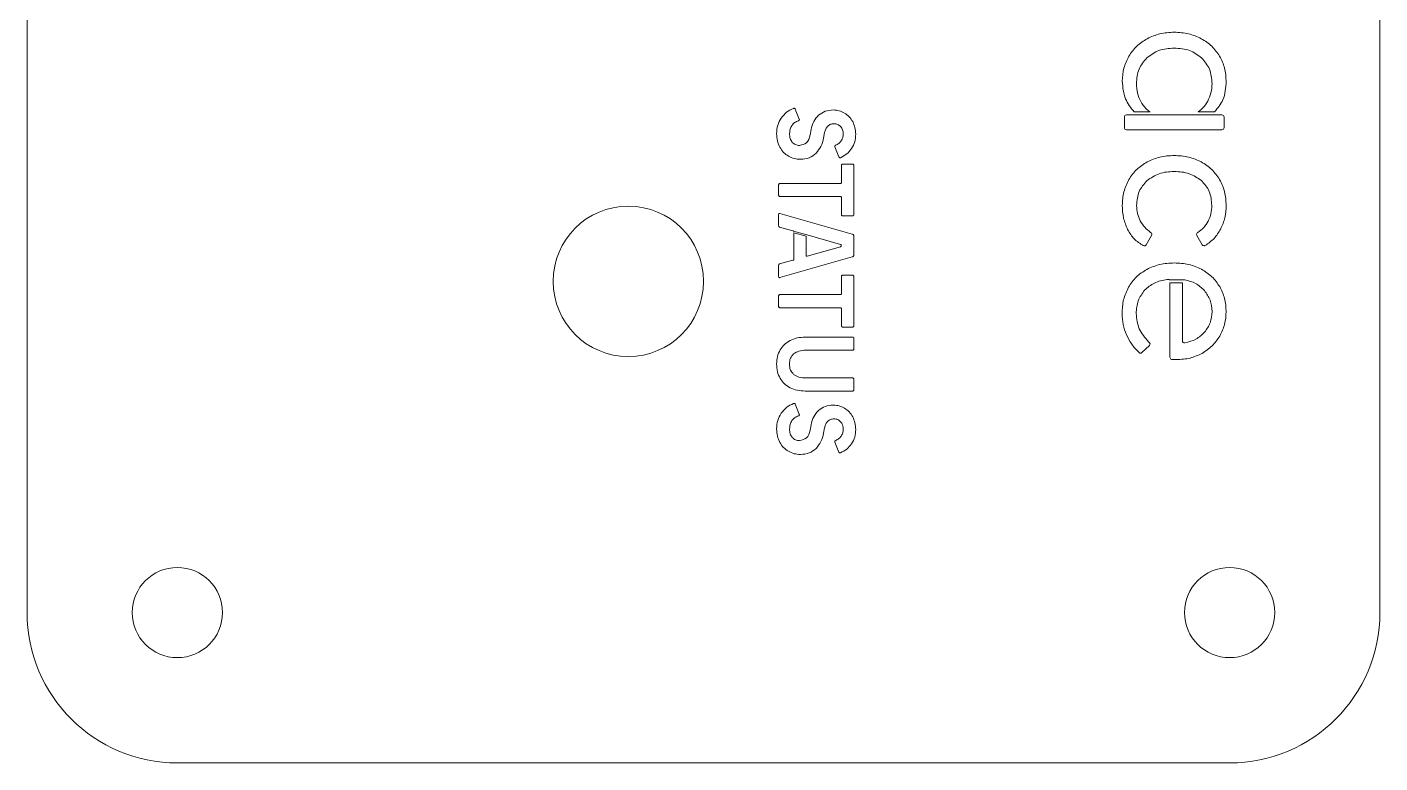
# Model space of a CAD drawing. Header units: millimetres. Extents: x 102.7 to 194.7, y 56.5 to 153.8.
# Drawn here: x 102.7 to 147.7, y 56.46 to 80.92 of the extents above; entities that cross this region are included whole.
import ezdxf

# ---------------------------------------------------------------- set-up
doc = ezdxf.new("R2010")
doc.units = ezdxf.units.MM
doc.header["$MEASUREMENT"] = 0
doc.layers.add('Engravings', color=7, linetype='Continuous', lineweight=0)
doc.layers.add('Outlines', color=7, linetype='Continuous', lineweight=0)

# ---------------------------------------------------------------- blocks, each defined once
blk = doc.blocks.new('Block_3')
at = {"layer": 'Engravings', "color": 18, "lineweight": 0, "true_color": 0x000000}
for points, knots in [([(139.517, 78.107), (139.517, 78.107), (140.051, 78.107), (140.051, 78.107), (139.999, 78.14), (139.949, 78.175), (139.907, 78.217), (139.84, 78.283), (139.789, 78.364), (139.739, 78.446), (139.697, 78.538), (139.655, 78.631), (139.632, 78.728), (139.606, 78.83), (139.601, 78.938), (139.596, 79.046), (139.608, 79.212), (139.621, 79.378), (139.682, 79.523), (139.74, 79.661), (139.841, 79.78), (139.942, 79.899), (140.071, 79.994), (140.2, 80.089), (140.343, 80.143), (140.501, 80.203), (140.677, 80.213), (140.853, 80.224), (141.029, 80.213), (141.205, 80.203), (141.363, 80.143), (141.506, 80.089), (141.635, 79.994), (141.764, 79.899), (141.865, 79.78), (141.966, 79.661), (142.023, 79.523), (142.085, 79.378), (142.097, 79.212), (142.11, 79.046), (142.105, 78.94), (142.099, 78.835), (142.074, 78.734), (142.051, 78.639), (142.009, 78.547), (141.967, 78.456), (141.916, 78.375), (141.865, 78.294), (141.799, 78.227), (141.755, 78.182), (141.703, 78.144), (141.65, 78.107), (141.65, 78.107), (142.192, 78.107), (142.192, 78.107), (142.302, 78.232), (142.407, 78.36), (142.471, 78.505), (142.553, 78.692), (142.567, 78.908), (142.581, 79.124), (142.573, 79.272), (142.565, 79.42), (142.527, 79.56), (142.491, 79.696), (142.427, 79.824), (142.364, 79.953), (142.283, 80.07), (142.203, 80.188), (142.102, 80.285), (141.999, 80.384), (141.876, 80.461), (141.753, 80.538), (141.615, 80.601), (141.476, 80.663), (141.332, 80.699), (141.177, 80.737), (141.015, 80.745), (140.853, 80.753), (140.691, 80.745), (140.529, 80.737), (140.374, 80.699), (140.23, 80.663), (140.091, 80.601), (139.953, 80.538), (139.83, 80.461), (139.706, 80.384), (139.604, 80.285), (139.503, 80.188), (139.423, 80.07), (139.342, 79.953), (139.279, 79.824), (139.215, 79.696), (139.179, 79.56), (139.141, 79.42), (139.133, 79.272), (139.124, 79.124), (139.142, 78.921), (139.161, 78.717), (139.235, 78.537), (139.299, 78.381), (139.406, 78.243), (139.517, 78.107)], [0, 0, 0, 0, 1, 1, 1, 2, 2, 2, 3, 3, 3, 4, 4, 4, 5, 5, 5, 6, 6, 6, 7, 7, 7, 8, 8, 8, 9, 9, 9, 10, 10, 10, 11, 11, 11, 12, 12, 12, 13, 13, 13, 14, 14, 14, 15, 15, 15, 16, 16, 16, 17, 17, 17, 18, 18, 18, 19, 19, 19, 20, 20, 20, 21, 21, 21, 22, 22, 22, 23, 23, 23, 24, 24, 24, 25, 25, 25, 26, 26, 26, 27, 27, 27, 28, 28, 28, 29, 29, 29, 30, 30, 30, 31, 31, 31, 32, 32, 32, 33, 33, 33, 34, 34, 34, 34]), ([(142.439, 78.003), (142.439, 78.003), (142.16, 78.003), (142.16, 78.003), (142.154, 78.003), (142.147, 78.003), (142.142, 78.006), (142.142, 78.006), (142.142, 78.007), (142.142, 78.007), (142.142, 78.007), (139.564, 78.007), (139.564, 78.007), (139.564, 78.007), (139.564, 78.006), (139.564, 78.006), (139.559, 78.003), (139.552, 78.003), (139.546, 78.003), (139.546, 78.003), (139.267, 78.003), (139.267, 78.003), (139.246, 78), (139.226, 77.997), (139.214, 77.985), (139.202, 77.973), (139.199, 77.952), (139.196, 77.931), (139.196, 77.931), (139.196, 77.581), (139.196, 77.581), (139.199, 77.561), (139.202, 77.54), (139.214, 77.528), (139.226, 77.516), (139.246, 77.513), (139.267, 77.51), (139.267, 77.51), (142.439, 77.51), (142.439, 77.51), (142.459, 77.513), (142.48, 77.516), (142.492, 77.528), (142.504, 77.54), (142.507, 77.561), (142.51, 77.581), (142.51, 77.581), (142.51, 77.931), (142.51, 77.931), (142.507, 77.952), (142.504, 77.973), (142.492, 77.985), (142.48, 77.997), (142.459, 78), (142.439, 78.003)], [0, 0, 0, 0, 1, 1, 1, 2, 2, 2, 3, 3, 3, 4, 4, 4, 5, 5, 5, 6, 6, 6, 7, 7, 7, 8, 8, 8, 9, 9, 9, 10, 10, 10, 11, 11, 11, 12, 12, 12, 13, 13, 13, 14, 14, 14, 15, 15, 15, 16, 16, 16, 17, 17, 17, 18, 18, 18, 18])]:
    blk.add_open_spline(points, degree=3, knots=knots, dxfattribs=at)

msp = doc.modelspace()

# ---------------------------------------------------------------- linework, layer by layer
at = {"layer": 'Engravings', "color": 18, "lineweight": 0, "true_color": 0x000000}
for points, knots in [([(128.939, 76.729), (128.997, 76.802), (129.056, 76.874), (129.098, 76.956), (129.141, 77.041), (129.165, 77.136), (129.189, 77.231), (129.189, 77.231), (129.221, 77.413), (129.221, 77.413), (129.231, 77.457), (129.242, 77.501), (129.263, 77.54), (129.281, 77.573), (129.306, 77.603), (129.332, 77.633), (129.361, 77.655), (129.39, 77.678), (129.423, 77.691), (129.456, 77.704), (129.494, 77.707), (129.532, 77.71), (129.575, 77.706), (129.618, 77.703), (129.656, 77.687), (129.692, 77.671), (129.724, 77.644), (129.757, 77.617), (129.783, 77.582), (129.809, 77.546), (129.823, 77.507), (129.84, 77.463), (129.843, 77.413), (129.846, 77.363), (129.843, 77.323), (129.84, 77.283), (129.828, 77.245), (129.817, 77.208), (129.796, 77.174), (129.776, 77.14), (129.751, 77.109), (129.725, 77.078), (129.694, 77.054), (129.663, 77.029), (129.626, 77.01), (129.589, 76.992), (129.581, 76.988), (129.574, 76.985), (129.57, 76.979), (129.566, 76.973), (129.565, 76.967), (129.564, 76.96), (129.564, 76.956), (129.564, 76.951), (129.565, 76.947), (129.565, 76.944), (129.566, 76.941), (129.567, 76.938), (129.567, 76.938), (129.699, 76.606), (129.699, 76.606), (129.703, 76.598), (129.707, 76.59), (129.714, 76.585), (129.719, 76.581), (129.727, 76.579), (129.735, 76.578), (129.738, 76.578), (129.742, 76.578), (129.745, 76.579), (129.748, 76.579), (129.75, 76.58), (129.753, 76.581), (129.826, 76.619), (129.899, 76.656), (129.961, 76.707), (130.022, 76.758), (130.073, 76.821), (130.123, 76.885), (130.163, 76.957), (130.203, 77.029), (130.226, 77.105), (130.25, 77.186), (130.255, 77.273), (130.26, 77.36), (130.256, 77.435), (130.253, 77.511), (130.235, 77.583), (130.218, 77.65), (130.188, 77.715), (130.158, 77.779), (130.122, 77.837), (130.086, 77.895), (130.04, 77.943), (129.995, 77.99), (129.941, 78.027), (129.887, 78.065), (129.829, 78.095), (129.771, 78.125), (129.71, 78.142), (129.648, 78.159), (129.583, 78.163), (129.517, 78.167), (129.424, 78.161), (129.33, 78.154), (129.246, 78.123), (129.167, 78.093), (129.095, 78.042), (129.024, 77.99), (128.965, 77.924), (128.905, 77.858), (128.864, 77.783), (128.819, 77.701), (128.797, 77.607), (128.774, 77.513), (128.774, 77.513), (128.742, 77.335), (128.742, 77.335), (128.715, 77.234), (128.687, 77.133), (128.62, 77.075), (128.562, 77.025), (128.475, 77.007), (128.389, 76.988), (128.342, 76.992), (128.295, 76.996), (128.254, 77.014), (128.215, 77.031), (128.182, 77.061), (128.149, 77.09), (128.123, 77.13), (128.097, 77.17), (128.082, 77.214), (128.064, 77.266), (128.062, 77.324), (128.06, 77.381), (128.063, 77.431), (128.065, 77.481), (128.079, 77.527), (128.091, 77.57), (128.113, 77.611), (128.135, 77.651), (128.164, 77.686), (128.193, 77.721), (128.228, 77.747), (128.266, 77.775), (128.311, 77.792), (128.357, 77.81), (128.365, 77.813), (128.373, 77.816), (128.378, 77.822), (128.383, 77.828), (128.384, 77.837), (128.385, 77.846), (128.385, 77.849), (128.385, 77.852), (128.384, 77.855), (128.384, 77.858), (128.383, 77.861), (128.382, 77.863), (128.382, 77.863), (128.246, 78.196), (128.246, 78.196), (128.242, 78.204), (128.238, 78.212), (128.232, 78.217), (128.226, 78.221), (128.218, 78.223), (128.21, 78.224), (128.207, 78.224), (128.203, 78.224), (128.2, 78.223), (128.198, 78.223), (128.195, 78.222), (128.192, 78.221), (128.109, 78.183), (128.026, 78.145), (127.957, 78.09), (127.889, 78.036), (127.833, 77.967), (127.778, 77.897), (127.734, 77.819), (127.69, 77.741), (127.665, 77.657), (127.639, 77.569), (127.634, 77.475), (127.628, 77.381), (127.632, 77.299), (127.635, 77.216), (127.655, 77.138), (127.673, 77.065), (127.704, 76.997), (127.735, 76.928), (127.773, 76.867), (127.812, 76.807), (127.861, 76.757), (127.908, 76.709), (127.965, 76.67), (128.023, 76.631), (128.085, 76.601), (128.147, 76.571), (128.212, 76.554), (128.279, 76.536), (128.35, 76.532), (128.421, 76.528), (128.522, 76.535), (128.623, 76.541), (128.713, 76.578), (128.795, 76.612), (128.867, 76.671), (128.939, 76.729)], [0, 0, 0, 0, 1, 1, 1, 2, 2, 2, 3, 3, 3, 4, 4, 4, 5, 5, 5, 6, 6, 6, 7, 7, 7, 8, 8, 8, 9, 9, 9, 10, 10, 10, 11, 11, 11, 12, 12, 12, 13, 13, 13, 14, 14, 14, 15, 15, 15, 16, 16, 16, 17, 17, 17, 18, 18, 18, 19, 19, 19, 20, 20, 20, 21, 21, 21, 22, 22, 22, 23, 23, 23, 24, 24, 24, 25, 25, 25, 26, 26, 26, 27, 27, 27, 28, 28, 28, 29, 29, 29, 30, 30, 30, 31, 31, 31, 32, 32, 32, 33, 33, 33, 34, 34, 34, 35, 35, 35, 36, 36, 36, 37, 37, 37, 38, 38, 38, 39, 39, 39, 40, 40, 40, 41, 41, 41, 42, 42, 42, 43, 43, 43, 44, 44, 44, 45, 45, 45, 46, 46, 46, 47, 47, 47, 48, 48, 48, 49, 49, 49, 50, 50, 50, 51, 51, 51, 52, 52, 52, 53, 53, 53, 54, 54, 54, 55, 55, 55, 56, 56, 56, 57, 57, 57, 58, 58, 58, 59, 59, 59, 60, 60, 60, 61, 61, 61, 62, 62, 62, 63, 63, 63, 64, 64, 64, 65, 65, 65, 66, 66, 66, 67, 67, 67, 68, 68, 68, 69, 69, 69, 70, 70, 70, 70]), ([(139.303, 74.192), (139.369, 74.08), (139.434, 73.968), (139.523, 73.879), (139.609, 73.792), (139.717, 73.726), (139.824, 73.66), (139.845, 73.654), (139.865, 73.648), (139.882, 73.653), (139.898, 73.658), (139.911, 73.673), (139.924, 73.688), (139.924, 73.688), (140.096, 73.996), (140.096, 73.996), (140.103, 74.014), (140.11, 74.033), (140.107, 74.049), (140.102, 74.067), (140.085, 74.081), (140.067, 74.096), (139.998, 74.149), (139.928, 74.202), (139.871, 74.266), (139.814, 74.33), (139.769, 74.404), (139.724, 74.478), (139.689, 74.558), (139.654, 74.639), (139.633, 74.723), (139.612, 74.811), (139.608, 74.904), (139.603, 74.996), (139.616, 75.157), (139.628, 75.318), (139.69, 75.458), (139.747, 75.59), (139.848, 75.704), (139.949, 75.817), (140.078, 75.907), (140.207, 75.996), (140.348, 76.047), (140.506, 76.104), (140.679, 76.114), (140.853, 76.124), (141.027, 76.114), (141.2, 76.104), (141.357, 76.047), (141.499, 75.996), (141.628, 75.907), (141.757, 75.817), (141.858, 75.704), (141.959, 75.59), (142.016, 75.458), (142.078, 75.318), (142.09, 75.157), (142.103, 74.996), (142.098, 74.901), (142.094, 74.807), (142.073, 74.717), (142.052, 74.631), (142.017, 74.549), (141.982, 74.467), (141.937, 74.393), (141.893, 74.318), (141.835, 74.256), (141.778, 74.195), (141.708, 74.145), (141.639, 74.096), (141.626, 74.085), (141.614, 74.075), (141.607, 74.062), (141.601, 74.053), (141.599, 74.042), (141.596, 74.031), (141.596, 74.031), (141.61, 73.996), (141.61, 73.996), (141.61, 73.996), (141.782, 73.688), (141.782, 73.688), (141.79, 73.678), (141.798, 73.668), (141.808, 73.662), (141.819, 73.656), (141.832, 73.654), (141.846, 73.653), (141.852, 73.653), (141.859, 73.653), (141.865, 73.655), (141.871, 73.656), (141.876, 73.658), (141.882, 73.66), (141.987, 73.733), (142.093, 73.807), (142.179, 73.898), (142.266, 73.991), (142.333, 74.102), (142.399, 74.213), (142.452, 74.336), (142.506, 74.458), (142.536, 74.586), (142.568, 74.719), (142.575, 74.857), (142.581, 74.996), (142.573, 75.149), (142.565, 75.303), (142.527, 75.449), (142.491, 75.588), (142.427, 75.721), (142.364, 75.853), (142.283, 75.972), (142.203, 76.092), (142.102, 76.189), (142, 76.288), (141.876, 76.365), (141.753, 76.442), (141.615, 76.503), (141.476, 76.565), (141.332, 76.6), (141.177, 76.638), (141.015, 76.645), (140.853, 76.653), (140.691, 76.645), (140.529, 76.638), (140.374, 76.6), (140.23, 76.565), (140.091, 76.503), (139.953, 76.442), (139.829, 76.365), (139.706, 76.288), (139.604, 76.189), (139.503, 76.092), (139.422, 75.972), (139.342, 75.853), (139.279, 75.721), (139.215, 75.588), (139.179, 75.449), (139.141, 75.303), (139.133, 75.149), (139.124, 74.996), (139.131, 74.853), (139.138, 74.71), (139.169, 74.573), (139.199, 74.443), (139.251, 74.317), (139.303, 74.192)], [0, 0, 0, 0, 1, 1, 1, 2, 2, 2, 3, 3, 3, 4, 4, 4, 5, 5, 5, 6, 6, 6, 7, 7, 7, 8, 8, 8, 9, 9, 9, 10, 10, 10, 11, 11, 11, 12, 12, 12, 13, 13, 13, 14, 14, 14, 15, 15, 15, 16, 16, 16, 17, 17, 17, 18, 18, 18, 19, 19, 19, 20, 20, 20, 21, 21, 21, 22, 22, 22, 23, 23, 23, 24, 24, 24, 25, 25, 25, 26, 26, 26, 27, 27, 27, 28, 28, 28, 29, 29, 29, 30, 30, 30, 31, 31, 31, 32, 32, 32, 33, 33, 33, 34, 34, 34, 35, 35, 35, 36, 36, 36, 37, 37, 37, 38, 38, 38, 39, 39, 39, 40, 40, 40, 41, 41, 41, 42, 42, 42, 43, 43, 43, 44, 44, 44, 45, 45, 45, 46, 46, 46, 47, 47, 47, 48, 48, 48, 49, 49, 49, 49]), ([(129.824, 76.367), (129.819, 76.366), (129.813, 76.366), (129.808, 76.364), (129.803, 76.362), (129.798, 76.358), (129.794, 76.354), (129.79, 76.35), (129.787, 76.346), (129.785, 76.341), (129.783, 76.336), (129.782, 76.33), (129.782, 76.324), (129.782, 76.324), (129.782, 75.746), (129.782, 75.746), (129.781, 75.739), (129.78, 75.733), (129.776, 75.729), (129.773, 75.726), (129.766, 75.725), (129.76, 75.724), (129.76, 75.724), (127.739, 75.724), (127.739, 75.724), (127.733, 75.724), (127.727, 75.723), (127.722, 75.721), (127.717, 75.719), (127.713, 75.715), (127.708, 75.712), (127.705, 75.707), (127.701, 75.703), (127.699, 75.698), (127.697, 75.693), (127.696, 75.687), (127.696, 75.681), (127.696, 75.681), (127.696, 75.331), (127.696, 75.331), (127.696, 75.326), (127.697, 75.32), (127.699, 75.315), (127.701, 75.31), (127.705, 75.305), (127.708, 75.301), (127.713, 75.297), (127.717, 75.294), (127.722, 75.292), (127.727, 75.289), (127.733, 75.289), (127.739, 75.288), (127.739, 75.288), (129.76, 75.288), (129.76, 75.288), (129.766, 75.288), (129.773, 75.287), (129.776, 75.283), (129.78, 75.279), (129.781, 75.273), (129.782, 75.267), (129.782, 75.267), (129.782, 74.688), (129.782, 74.688), (129.782, 74.683), (129.783, 74.677), (129.785, 74.672), (129.787, 74.667), (129.79, 74.662), (129.794, 74.658), (129.798, 74.654), (129.803, 74.651), (129.808, 74.649), (129.813, 74.647), (129.819, 74.646), (129.824, 74.646), (129.824, 74.646), (130.153, 74.646), (130.153, 74.646), (130.159, 74.646), (130.164, 74.647), (130.169, 74.649), (130.174, 74.651), (130.179, 74.654), (130.183, 74.658), (130.187, 74.662), (130.191, 74.667), (130.193, 74.672), (130.195, 74.677), (130.195, 74.683), (130.196, 74.688), (130.196, 74.688), (130.196, 76.324), (130.196, 76.324), (130.195, 76.33), (130.195, 76.336), (130.193, 76.341), (130.191, 76.346), (130.187, 76.35), (130.183, 76.354), (130.179, 76.358), (130.174, 76.362), (130.169, 76.364), (130.164, 76.366), (130.159, 76.366), (130.153, 76.367), (130.153, 76.367), (129.824, 76.367), (129.824, 76.367)], [0, 0, 0, 0, 1, 1, 1, 2, 2, 2, 3, 3, 3, 4, 4, 4, 5, 5, 5, 6, 6, 6, 7, 7, 7, 8, 8, 8, 9, 9, 9, 10, 10, 10, 11, 11, 11, 12, 12, 12, 13, 13, 13, 14, 14, 14, 15, 15, 15, 16, 16, 16, 17, 17, 17, 18, 18, 18, 19, 19, 19, 20, 20, 20, 21, 21, 21, 22, 22, 22, 23, 23, 23, 24, 24, 24, 25, 25, 25, 26, 26, 26, 27, 27, 27, 28, 28, 28, 29, 29, 29, 30, 30, 30, 31, 31, 31, 32, 32, 32, 33, 33, 33, 34, 34, 34, 35, 35, 35, 36, 36, 36, 36]), ([(130.193, 73.996), (130.191, 74.003), (130.188, 74.009), (130.185, 74.015), (130.18, 74.02), (130.175, 74.025), (130.169, 74.029), (130.161, 74.034), (130.152, 74.036), (130.142, 74.038), (130.142, 74.038), (127.739, 74.728), (127.739, 74.728), (127.726, 74.729), (127.714, 74.73), (127.707, 74.724), (127.699, 74.718), (127.697, 74.705), (127.696, 74.692), (127.696, 74.692), (127.696, 74.321), (127.696, 74.321), (127.697, 74.31), (127.698, 74.299), (127.704, 74.291), (127.709, 74.284), (127.719, 74.279), (127.728, 74.274), (127.728, 74.274), (128.171, 74.149), (128.171, 74.149), (128.176, 74.147), (128.179, 74.144), (128.184, 74.141), (128.184, 74.141), (128.629, 74.016), (128.629, 74.016), (128.632, 74.016), (128.635, 74.017), (128.639, 74.017), (128.639, 74.017), (129.757, 73.699), (129.757, 73.699), (129.763, 73.697), (129.769, 73.695), (129.773, 73.69), (129.775, 73.687), (129.777, 73.682), (129.778, 73.678), (129.778, 73.678), (129.778, 73.642), (129.778, 73.642), (129.777, 73.637), (129.776, 73.631), (129.773, 73.628), (129.769, 73.624), (129.763, 73.622), (129.757, 73.621), (129.757, 73.621), (128.639, 73.303), (128.639, 73.303), (128.631, 73.302), (128.624, 73.302), (128.62, 73.305), (128.616, 73.308), (128.615, 73.315), (128.614, 73.321), (128.614, 73.321), (128.614, 73.968), (128.614, 73.968), (128.614, 73.968), (128.203, 74.084), (128.203, 74.084), (128.203, 74.084), (128.203, 73.206), (128.203, 73.206), (128.201, 73.198), (128.199, 73.191), (128.195, 73.185), (128.189, 73.178), (128.18, 73.174), (128.171, 73.171), (128.171, 73.171), (127.728, 73.046), (127.728, 73.046), (127.719, 73.041), (127.709, 73.036), (127.704, 73.029), (127.698, 73.021), (127.697, 73.01), (127.696, 72.999), (127.696, 72.999), (127.696, 72.628), (127.696, 72.628), (127.696, 72.616), (127.697, 72.605), (127.703, 72.598), (127.708, 72.593), (127.716, 72.591), (127.724, 72.588), (127.724, 72.588), (127.739, 72.592), (127.739, 72.592), (127.739, 72.592), (130.142, 73.281), (130.142, 73.281), (130.152, 73.284), (130.161, 73.286), (130.169, 73.291), (130.175, 73.294), (130.18, 73.299), (130.185, 73.304), (130.188, 73.311), (130.191, 73.317), (130.193, 73.324), (130.195, 73.332), (130.196, 73.34), (130.196, 73.349), (130.196, 73.349), (130.196, 73.971), (130.196, 73.971), (130.196, 73.979), (130.195, 73.988), (130.193, 73.996)], [0, 0, 0, 0, 1, 1, 1, 2, 2, 2, 3, 3, 3, 4, 4, 4, 5, 5, 5, 6, 6, 6, 7, 7, 7, 8, 8, 8, 9, 9, 9, 10, 10, 10, 11, 11, 11, 12, 12, 12, 13, 13, 13, 14, 14, 14, 15, 15, 15, 16, 16, 16, 17, 17, 17, 18, 18, 18, 19, 19, 19, 20, 20, 20, 21, 21, 21, 22, 22, 22, 23, 23, 23, 24, 24, 24, 25, 25, 25, 26, 26, 26, 27, 27, 27, 28, 28, 28, 29, 29, 29, 30, 30, 30, 31, 31, 31, 32, 32, 32, 33, 33, 33, 34, 34, 34, 35, 35, 35, 36, 36, 36, 37, 37, 37, 38, 38, 38, 39, 39, 39, 40, 40, 40, 41, 41, 41, 41]), ([(142.528, 71.902), (142.492, 72.037), (142.43, 72.164), (142.367, 72.292), (142.288, 72.409), (142.208, 72.525), (142.108, 72.621), (142.006, 72.719), (141.883, 72.795), (141.76, 72.871), (141.621, 72.932), (141.482, 72.993), (141.337, 73.029), (141.18, 73.067), (141.017, 73.074), (140.853, 73.081), (140.689, 73.074), (140.525, 73.066), (140.368, 73.028), (140.222, 72.992), (140.082, 72.93), (139.942, 72.867), (139.818, 72.789), (139.694, 72.711), (139.591, 72.611), (139.491, 72.512), (139.411, 72.391), (139.332, 72.271), (139.269, 72.136), (139.207, 72.002), (139.171, 71.861), (139.133, 71.711), (139.125, 71.553), (139.117, 71.396), (139.123, 71.274), (139.129, 71.152), (139.154, 71.034), (139.178, 70.917), (139.221, 70.805), (139.264, 70.692), (139.318, 70.584), (139.372, 70.476), (139.441, 70.379), (139.511, 70.28), (139.596, 70.191), (139.682, 70.103), (139.698, 70.09), (139.714, 70.077), (139.73, 70.078), (139.745, 70.078), (139.76, 70.091), (139.774, 70.103), (139.774, 70.103), (140.032, 70.338), (140.032, 70.338), (140.041, 70.356), (140.05, 70.374), (140.049, 70.39), (140.049, 70.415), (140.026, 70.438), (140.003, 70.46), (139.882, 70.597), (139.761, 70.734), (139.692, 70.894), (139.626, 71.047), (139.607, 71.221), (139.589, 71.396), (139.598, 71.544), (139.608, 71.692), (139.658, 71.825), (139.705, 71.949), (139.786, 72.06), (139.867, 72.171), (139.971, 72.262), (140.075, 72.353), (140.194, 72.413), (140.323, 72.477), (140.47, 72.504), (140.617, 72.531), (140.644, 72.535), (140.671, 72.538), (140.687, 72.526), (140.687, 72.526), (140.687, 72.525), (140.688, 72.524), (140.688, 72.524), (141.167, 72.524), (141.167, 72.524), (141.167, 72.524), (141.167, 72.524), (141.167, 72.524), (141.167, 72.524), (141.167, 72.524), (141.167, 72.524), (141.167, 72.524), (141.203, 72.517), (141.203, 72.517), (141.33, 72.487), (141.456, 72.457), (141.566, 72.397), (141.673, 72.338), (141.765, 72.251), (141.857, 72.163), (141.93, 72.061), (142.004, 71.959), (142.047, 71.845), (142.09, 71.727), (142.1, 71.597), (142.11, 71.467), (142.101, 71.338), (142.091, 71.208), (142.048, 71.091), (142.007, 70.979), (141.936, 70.879), (141.864, 70.778), (141.773, 70.692), (141.683, 70.607), (141.577, 70.548), (141.466, 70.487), (141.338, 70.455), (141.21, 70.424), (141.185, 70.421), (141.16, 70.418), (141.146, 70.43), (141.132, 70.44), (141.128, 70.464), (141.124, 70.488), (141.124, 70.488), (141.124, 72.424), (141.124, 72.424), (141.124, 72.424), (140.71, 72.424), (140.71, 72.424), (140.71, 72.424), (140.71, 69.946), (140.71, 69.946), (140.713, 69.928), (140.715, 69.911), (140.724, 69.899), (140.734, 69.887), (140.751, 69.881), (140.767, 69.874), (140.79, 69.872), (140.814, 69.87), (140.837, 69.869), (140.868, 69.867), (140.9, 69.867), (140.932, 69.867), (141.083, 69.875), (141.234, 69.883), (141.379, 69.919), (141.516, 69.953), (141.647, 70.014), (141.778, 70.074), (141.896, 70.15), (142.014, 70.225), (142.113, 70.322), (142.211, 70.417), (142.289, 70.533), (142.367, 70.649), (142.43, 70.776), (142.492, 70.903), (142.528, 71.038), (142.565, 71.176), (142.573, 71.321), (142.581, 71.467), (142.573, 71.615), (142.565, 71.762), (142.528, 71.902)], [0, 0, 0, 0, 1, 1, 1, 2, 2, 2, 3, 3, 3, 4, 4, 4, 5, 5, 5, 6, 6, 6, 7, 7, 7, 8, 8, 8, 9, 9, 9, 10, 10, 10, 11, 11, 11, 12, 12, 12, 13, 13, 13, 14, 14, 14, 15, 15, 15, 16, 16, 16, 17, 17, 17, 18, 18, 18, 19, 19, 19, 20, 20, 20, 21, 21, 21, 22, 22, 22, 23, 23, 23, 24, 24, 24, 25, 25, 25, 26, 26, 26, 27, 27, 27, 28, 28, 28, 29, 29, 29, 30, 30, 30, 31, 31, 31, 32, 32, 32, 33, 33, 33, 34, 34, 34, 35, 35, 35, 36, 36, 36, 37, 37, 37, 38, 38, 38, 39, 39, 39, 40, 40, 40, 41, 41, 41, 42, 42, 42, 43, 43, 43, 44, 44, 44, 45, 45, 45, 46, 46, 46, 47, 47, 47, 48, 48, 48, 49, 49, 49, 50, 50, 50, 51, 51, 51, 52, 52, 52, 53, 53, 53, 54, 54, 54, 55, 55, 55, 56, 56, 56, 56]), ([(129.824, 72.671), (129.819, 72.67), (129.813, 72.67), (129.808, 72.667), (129.803, 72.665), (129.798, 72.662), (129.794, 72.658), (129.79, 72.654), (129.787, 72.649), (129.785, 72.644), (129.783, 72.639), (129.782, 72.633), (129.782, 72.628), (129.782, 72.628), (129.782, 72.049), (129.782, 72.049), (129.781, 72.043), (129.78, 72.037), (129.776, 72.033), (129.773, 72.029), (129.766, 72.029), (129.76, 72.028), (129.76, 72.028), (127.739, 72.028), (127.739, 72.028), (127.733, 72.027), (127.727, 72.027), (127.722, 72.025), (127.717, 72.022), (127.713, 72.019), (127.708, 72.015), (127.705, 72.011), (127.701, 72.006), (127.699, 72.001), (127.697, 71.996), (127.696, 71.991), (127.696, 71.985), (127.696, 71.985), (127.696, 71.635), (127.696, 71.635), (127.696, 71.629), (127.697, 71.623), (127.699, 71.618), (127.701, 71.613), (127.705, 71.609), (127.708, 71.604), (127.713, 71.601), (127.717, 71.597), (127.722, 71.595), (127.727, 71.593), (127.733, 71.593), (127.739, 71.592), (127.739, 71.592), (129.76, 71.592), (129.76, 71.592), (129.766, 71.591), (129.773, 71.59), (129.776, 71.587), (129.78, 71.583), (129.781, 71.577), (129.782, 71.571), (129.782, 71.571), (129.782, 70.992), (129.782, 70.992), (129.782, 70.986), (129.783, 70.981), (129.785, 70.975), (129.787, 70.97), (129.79, 70.966), (129.794, 70.962), (129.798, 70.958), (129.803, 70.954), (129.808, 70.952), (129.813, 70.95), (129.819, 70.95), (129.824, 70.949), (129.824, 70.949), (130.153, 70.949), (130.153, 70.949), (130.159, 70.95), (130.164, 70.95), (130.169, 70.952), (130.174, 70.954), (130.179, 70.958), (130.183, 70.962), (130.187, 70.966), (130.191, 70.97), (130.193, 70.975), (130.195, 70.981), (130.195, 70.986), (130.196, 70.992), (130.196, 70.992), (130.196, 72.628), (130.196, 72.628), (130.195, 72.633), (130.195, 72.639), (130.193, 72.644), (130.191, 72.649), (130.187, 72.654), (130.183, 72.658), (130.179, 72.662), (130.174, 72.665), (130.169, 72.667), (130.164, 72.67), (130.159, 72.67), (130.153, 72.671), (130.153, 72.671), (129.824, 72.671), (129.824, 72.671)], [0, 0, 0, 0, 1, 1, 1, 2, 2, 2, 3, 3, 3, 4, 4, 4, 5, 5, 5, 6, 6, 6, 7, 7, 7, 8, 8, 8, 9, 9, 9, 10, 10, 10, 11, 11, 11, 12, 12, 12, 13, 13, 13, 14, 14, 14, 15, 15, 15, 16, 16, 16, 17, 17, 17, 18, 18, 18, 19, 19, 19, 20, 20, 20, 21, 21, 21, 22, 22, 22, 23, 23, 23, 24, 24, 24, 25, 25, 25, 26, 26, 26, 27, 27, 27, 28, 28, 28, 29, 29, 29, 30, 30, 30, 31, 31, 31, 32, 32, 32, 33, 33, 33, 34, 34, 34, 35, 35, 35, 36, 36, 36, 36]), ([(130.153, 68.821), (130.159, 68.821), (130.164, 68.822), (130.169, 68.824), (130.174, 68.826), (130.179, 68.829), (130.183, 68.833), (130.187, 68.837), (130.191, 68.842), (130.193, 68.847), (130.195, 68.852), (130.195, 68.858), (130.196, 68.863), (130.196, 68.863), (130.196, 69.213), (130.196, 69.213), (130.195, 69.219), (130.195, 69.225), (130.193, 69.23), (130.191, 69.235), (130.187, 69.239), (130.183, 69.244), (130.179, 69.247), (130.174, 69.251), (130.169, 69.253), (130.164, 69.255), (130.159, 69.256), (130.153, 69.256), (130.153, 69.256), (128.607, 69.256), (128.607, 69.256), (128.525, 69.259), (128.443, 69.261), (128.368, 69.286), (128.307, 69.306), (128.25, 69.341), (128.194, 69.376), (128.153, 69.422), (128.112, 69.468), (128.088, 69.521), (128.062, 69.58), (128.057, 69.649), (128.053, 69.717), (128.057, 69.785), (128.062, 69.854), (128.088, 69.913), (128.112, 69.966), (128.153, 70.012), (128.194, 70.058), (128.25, 70.093), (128.307, 70.128), (128.368, 70.148), (128.443, 70.173), (128.525, 70.175), (128.607, 70.178), (128.607, 70.178), (130.153, 70.178), (130.153, 70.178), (130.159, 70.178), (130.164, 70.179), (130.169, 70.181), (130.174, 70.183), (130.179, 70.187), (130.183, 70.19), (130.187, 70.195), (130.191, 70.199), (130.193, 70.204), (130.195, 70.209), (130.195, 70.215), (130.196, 70.221), (130.196, 70.221), (130.196, 70.571), (130.196, 70.571), (130.195, 70.576), (130.195, 70.582), (130.193, 70.587), (130.191, 70.592), (130.187, 70.597), (130.183, 70.601), (130.179, 70.605), (130.174, 70.608), (130.169, 70.61), (130.164, 70.612), (130.159, 70.613), (130.153, 70.613), (130.153, 70.613), (128.574, 70.613), (128.574, 70.613), (128.484, 70.61), (128.393, 70.606), (128.307, 70.586), (128.227, 70.567), (128.151, 70.535), (128.074, 70.503), (128.007, 70.462), (127.94, 70.422), (127.885, 70.369), (127.83, 70.317), (127.787, 70.254), (127.744, 70.19), (127.71, 70.118), (127.676, 70.046), (127.657, 69.971), (127.636, 69.889), (127.632, 69.803), (127.628, 69.717), (127.632, 69.631), (127.636, 69.545), (127.657, 69.463), (127.676, 69.387), (127.71, 69.316), (127.744, 69.244), (127.787, 69.18), (127.83, 69.117), (127.885, 69.065), (127.94, 69.012), (128.007, 68.972), (128.074, 68.931), (128.151, 68.899), (128.227, 68.867), (128.307, 68.848), (128.393, 68.828), (128.484, 68.824), (128.574, 68.821), (128.574, 68.821), (130.153, 68.821), (130.153, 68.821)], [0, 0, 0, 0, 1, 1, 1, 2, 2, 2, 3, 3, 3, 4, 4, 4, 5, 5, 5, 6, 6, 6, 7, 7, 7, 8, 8, 8, 9, 9, 9, 10, 10, 10, 11, 11, 11, 12, 12, 12, 13, 13, 13, 14, 14, 14, 15, 15, 15, 16, 16, 16, 17, 17, 17, 18, 18, 18, 19, 19, 19, 20, 20, 20, 21, 21, 21, 22, 22, 22, 23, 23, 23, 24, 24, 24, 25, 25, 25, 26, 26, 26, 27, 27, 27, 28, 28, 28, 29, 29, 29, 30, 30, 30, 31, 31, 31, 32, 32, 32, 33, 33, 33, 34, 34, 34, 35, 35, 35, 36, 36, 36, 37, 37, 37, 38, 38, 38, 39, 39, 39, 40, 40, 40, 41, 41, 41, 42, 42, 42, 42]), ([(128.939, 66.915), (128.997, 66.988), (129.056, 67.06), (129.098, 67.142), (129.141, 67.227), (129.165, 67.322), (129.189, 67.417), (129.189, 67.417), (129.221, 67.599), (129.221, 67.599), (129.231, 67.643), (129.242, 67.687), (129.263, 67.725), (129.281, 67.759), (129.306, 67.789), (129.332, 67.819), (129.361, 67.841), (129.39, 67.864), (129.423, 67.876), (129.456, 67.89), (129.494, 67.893), (129.532, 67.896), (129.575, 67.892), (129.618, 67.888), (129.656, 67.872), (129.692, 67.857), (129.724, 67.83), (129.757, 67.803), (129.783, 67.767), (129.809, 67.732), (129.823, 67.693), (129.84, 67.648), (129.843, 67.599), (129.846, 67.549), (129.843, 67.509), (129.84, 67.468), (129.828, 67.431), (129.817, 67.394), (129.796, 67.36), (129.776, 67.326), (129.751, 67.295), (129.725, 67.264), (129.694, 67.24), (129.663, 67.215), (129.626, 67.196), (129.589, 67.178), (129.581, 67.174), (129.574, 67.17), (129.57, 67.164), (129.566, 67.159), (129.565, 67.152), (129.564, 67.146), (129.564, 67.141), (129.564, 67.137), (129.565, 67.133), (129.565, 67.13), (129.566, 67.127), (129.567, 67.124), (129.567, 67.124), (129.699, 66.792), (129.699, 66.792), (129.703, 66.784), (129.707, 66.775), (129.714, 66.771), (129.719, 66.766), (129.727, 66.765), (129.735, 66.763), (129.738, 66.764), (129.742, 66.764), (129.745, 66.764), (129.748, 66.765), (129.75, 66.766), (129.753, 66.767), (129.826, 66.804), (129.899, 66.842), (129.961, 66.893), (130.022, 66.943), (130.073, 67.007), (130.123, 67.071), (130.163, 67.142), (130.203, 67.214), (130.226, 67.291), (130.25, 67.372), (130.255, 67.459), (130.26, 67.546), (130.256, 67.621), (130.253, 67.696), (130.235, 67.768), (130.218, 67.836), (130.188, 67.901), (130.158, 67.965), (130.122, 68.023), (130.086, 68.08), (130.04, 68.129), (129.995, 68.175), (129.941, 68.213), (129.887, 68.251), (129.829, 68.281), (129.771, 68.31), (129.71, 68.327), (129.648, 68.344), (129.583, 68.349), (129.517, 68.353), (129.424, 68.346), (129.33, 68.34), (129.246, 68.309), (129.167, 68.279), (129.095, 68.227), (129.024, 68.176), (128.965, 68.11), (128.905, 68.044), (128.864, 67.968), (128.819, 67.886), (128.797, 67.793), (128.774, 67.699), (128.774, 67.699), (128.742, 67.521), (128.742, 67.521), (128.715, 67.42), (128.687, 67.319), (128.62, 67.261), (128.562, 67.211), (128.475, 67.192), (128.389, 67.174), (128.342, 67.178), (128.295, 67.182), (128.254, 67.2), (128.215, 67.217), (128.182, 67.246), (128.149, 67.276), (128.123, 67.316), (128.097, 67.356), (128.082, 67.4), (128.064, 67.452), (128.062, 67.509), (128.06, 67.567), (128.063, 67.617), (128.065, 67.666), (128.079, 67.713), (128.091, 67.756), (128.113, 67.796), (128.135, 67.837), (128.164, 67.872), (128.193, 67.907), (128.228, 67.933), (128.266, 67.96), (128.311, 67.978), (128.357, 67.996), (128.365, 67.999), (128.373, 68.002), (128.378, 68.008), (128.383, 68.014), (128.384, 68.023), (128.385, 68.031), (128.385, 68.035), (128.385, 68.038), (128.384, 68.041), (128.384, 68.044), (128.383, 68.046), (128.382, 68.049), (128.382, 68.049), (128.246, 68.381), (128.246, 68.381), (128.242, 68.39), (128.238, 68.398), (128.232, 68.403), (128.226, 68.407), (128.218, 68.408), (128.21, 68.41), (128.207, 68.41), (128.203, 68.41), (128.2, 68.409), (128.198, 68.408), (128.195, 68.407), (128.192, 68.406), (128.109, 68.368), (128.026, 68.33), (127.957, 68.275), (127.889, 68.222), (127.833, 68.153), (127.778, 68.083), (127.734, 68.005), (127.69, 67.926), (127.665, 67.842), (127.639, 67.755), (127.634, 67.661), (127.628, 67.567), (127.632, 67.484), (127.635, 67.402), (127.655, 67.323), (127.673, 67.251), (127.704, 67.182), (127.735, 67.113), (127.773, 67.053), (127.812, 66.993), (127.861, 66.943), (127.908, 66.894), (127.965, 66.856), (128.023, 66.817), (128.085, 66.787), (128.147, 66.757), (128.212, 66.739), (128.279, 66.722), (128.35, 66.718), (128.421, 66.713), (128.522, 66.72), (128.623, 66.727), (128.713, 66.764), (128.795, 66.798), (128.867, 66.856), (128.939, 66.915)], [0, 0, 0, 0, 1, 1, 1, 2, 2, 2, 3, 3, 3, 4, 4, 4, 5, 5, 5, 6, 6, 6, 7, 7, 7, 8, 8, 8, 9, 9, 9, 10, 10, 10, 11, 11, 11, 12, 12, 12, 13, 13, 13, 14, 14, 14, 15, 15, 15, 16, 16, 16, 17, 17, 17, 18, 18, 18, 19, 19, 19, 20, 20, 20, 21, 21, 21, 22, 22, 22, 23, 23, 23, 24, 24, 24, 25, 25, 25, 26, 26, 26, 27, 27, 27, 28, 28, 28, 29, 29, 29, 30, 30, 30, 31, 31, 31, 32, 32, 32, 33, 33, 33, 34, 34, 34, 35, 35, 35, 36, 36, 36, 37, 37, 37, 38, 38, 38, 39, 39, 39, 40, 40, 40, 41, 41, 41, 42, 42, 42, 43, 43, 43, 44, 44, 44, 45, 45, 45, 46, 46, 46, 47, 47, 47, 48, 48, 48, 49, 49, 49, 50, 50, 50, 51, 51, 51, 52, 52, 52, 53, 53, 53, 54, 54, 54, 55, 55, 55, 56, 56, 56, 57, 57, 57, 58, 58, 58, 59, 59, 59, 60, 60, 60, 61, 61, 61, 62, 62, 62, 63, 63, 63, 64, 64, 64, 65, 65, 65, 66, 66, 66, 67, 67, 67, 68, 68, 68, 69, 69, 69, 70, 70, 70, 70])]:
    msp.add_open_spline(points, degree=3, knots=knots, dxfattribs=at)
at = {"layer": 'Outlines', "color": 18, "lineweight": 0, "true_color": 0x000000}
for centre, radius in [((122.696, 72.469), 2.5), ((107.696, 61.456), 1.5), ((142.696, 61.456), 1.5)]:
    msp.add_circle(centre, radius, dxfattribs=at)
msp.add_open_spline([(102.696, 61.456), (102.696, 58.694), (104.934, 56.456), (107.696, 56.456), (107.696, 56.456), (142.696, 56.456), (142.696, 56.456), (145.457, 56.456), (147.696, 58.694), (147.696, 61.456), (147.696, 61.456), (147.696, 148.8), (147.696, 148.8), (147.696, 151.561), (145.457, 153.8), (142.696, 153.8), (142.696, 153.8), (107.696, 153.8), (107.696, 153.8), (104.934, 153.8), (102.696, 151.561), (102.696, 148.8), (102.696, 148.8), (102.696, 61.456), (102.696, 61.456)], degree=3, knots=[0, 0, 0, 0, 1, 1, 1, 2, 2, 2, 3, 3, 3, 4, 4, 4, 5, 5, 5, 6, 6, 6, 7, 7, 7, 8, 8, 8, 8], dxfattribs=at)

# ---------------------------------------------------------------- block references
at = {"layer": 'Engravings'}
msp.add_blockref('Block_3', (0, 0), dxfattribs=at)

doc.saveas('drawing.dxf')
